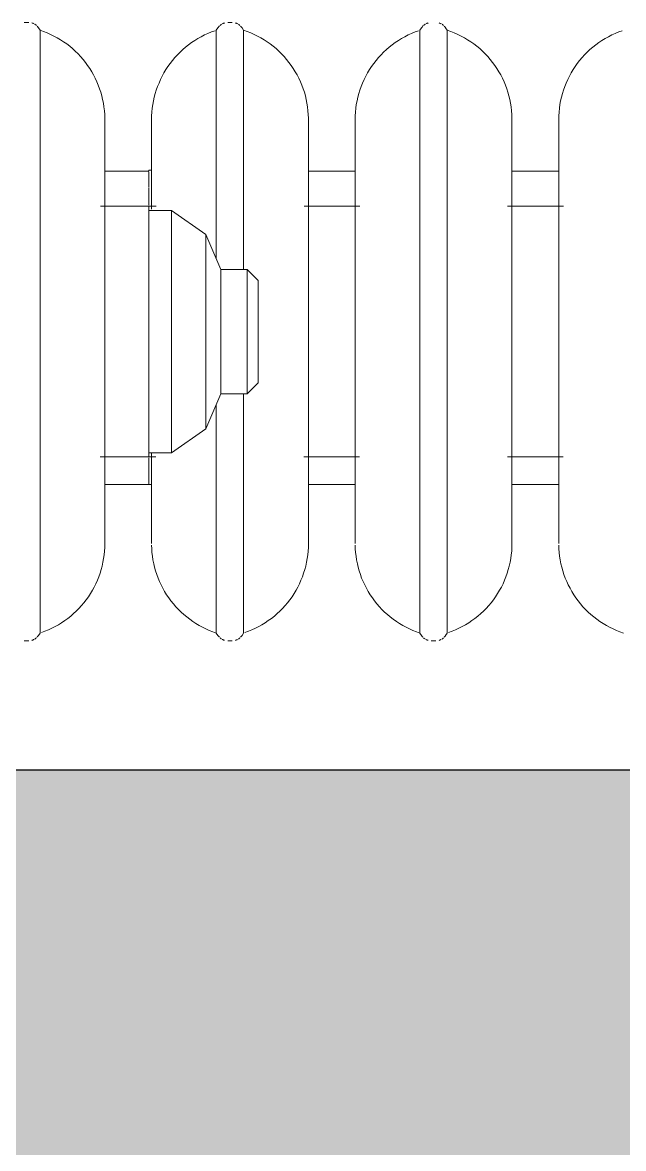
# Model space of a CAD drawing. Header units: inches. Extents: x -4688 to 1542, y -3558 to 978.
# Drawn here: x 249.11 to 258.7, y 16.8 to 34.77 of the extents above; entities that cross this region are included whole.
import ezdxf

# ---------------------------------------------------------------- set-up
doc = ezdxf.new("R2010")
doc.units = ezdxf.units.IN
doc.header["$MEASUREMENT"] = 0
for name, color, linetype, lineweight in [('A-GENM', 13, 'Continuous', 9), ('A-WALL', 113, 'Continuous', 18), ('A-WALL-PATT', 111, 'Continuous', 18)]:
    doc.layers.add(name, color=color, linetype=linetype, lineweight=lineweight)

# ---------------------------------------------------------------- blocks, each defined once
blk = doc.blocks.new('Cast_Iron_Radiator_8182 - Cast_Iron_Radiator_8182-V90-1st Floor Power _ Signal')
at = {"layer": 'A-GENM'}
for p, q in [((-2.5, 4.933), (-2.537, 4.933)), ((-2.463, 4.933), (-2.5, 4.933)), ((-5.532, 4.809), (-5.557, 4.848)), ((-2.693, 4.848), (-2.718, 4.809)), ((-2.718, 1.163), (-2.718, 4.809)), ((-2.282, 4.809), (-2.307, 4.848)), ((-2.282, 1), (-2.282, 4.809)), ((0.557, 4.848), (0.532, 4.809)), ((0.532, 1), (0.532, 4.809)), ((0.968, 4.809), (0.943, 4.848)), ((0.968, 1), (0.968, 4.809)), ((-0.497, 2.562), (-1.253, 2.562)), ((2.753, 2.562), (1.997, 2.562)), ((-3.678, 2), (-3.798, 2)), ((-0.428, 2), (-1.318, 2)), ((2.822, 2), (1.932, 2)), ((-1.248, -1), (-1.248, 1)), ((-0.502, 1), (-0.502, -1)), ((0.532, -1), (0.532, 1)), ((0.968, -1), (0.968, 1)), ((2.002, -1), (2.002, 1)), ((2.748, 1), (2.748, -1)), ((-2.282, -4.809), (-2.282, -1)), ((0.532, -4.809), (0.532, -1)), ((0.968, -4.809), (0.968, -1)), ((-2.718, -4.809), (-2.718, -1.163)), ((-3.798, -2), (-3.682, -2)), ((-1.322, -2), (-0.432, -2)), ((1.928, -2), (2.818, -2)), ((-1.251, -2.438), (-0.496, -2.438)), ((1.999, -2.438), (2.754, -2.438)), ((-5.557, -4.848), (-5.532, -4.809)), ((-2.718, -4.809), (-2.693, -4.848)), ((-2.307, -4.848), (-2.282, -4.809)), ((0.532, -4.809), (0.557, -4.848)), ((0.943, -4.848), (0.968, -4.809)), ((-2.537, -4.933), (-2.5, -4.933)), ((-2.5, -4.933), (-2.463, -4.933)), ((0.713, -4.933), (0.75, -4.933)), ((0.75, -4.933), (0.787, -4.933))]:
    blk.add_line(p, q, dxfattribs=at)
at = {"layer": 'A-GENM', "flags": 128}
for points in [[(-5.662, 4.925), (-5.655, 4.923), (-5.648, 4.921), (-5.641, 4.918), (-5.634, 4.915), (-5.627, 4.912)], [(-5.614, 4.904), (-5.608, 4.9), (-5.602, 4.896), (-5.596, 4.891), (-5.591, 4.887)], [(-5.58, 4.876), (-5.575, 4.871), (-5.57, 4.865), (-5.565, 4.859), (-5.561, 4.854), (-5.557, 4.848)], [(-2.693, 4.848), (-2.688, 4.854), (-2.684, 4.86), (-2.679, 4.866), (-2.675, 4.872), (-2.669, 4.877)], [(-2.659, 4.887), (-2.653, 4.892), (-2.647, 4.896), (-2.641, 4.901), (-2.635, 4.905)], [(-2.622, 4.912), (-2.615, 4.915), (-2.608, 4.918), (-2.601, 4.921), (-2.594, 4.924), (-2.587, 4.926)], [(-2.412, 4.925), (-2.405, 4.923), (-2.398, 4.921), (-2.391, 4.918), (-2.384, 4.915), (-2.377, 4.912)], [(-2.364, 4.904), (-2.358, 4.9), (-2.352, 4.896), (-2.346, 4.891), (-2.341, 4.887)], [(-2.33, 4.876), (-2.325, 4.871), (-2.32, 4.865), (-2.315, 4.859), (-2.311, 4.854), (-2.307, 4.848)], [(0.557, 4.848), (0.562, 4.854), (0.566, 4.86), (0.571, 4.866), (0.575, 4.872), (0.581, 4.877)], [(0.591, 4.887), (0.597, 4.892), (0.603, 4.896), (0.609, 4.901), (0.615, 4.905)], [(0.628, 4.912), (0.635, 4.915), (0.642, 4.918), (0.649, 4.921), (0.656, 4.924), (0.663, 4.926)], [(0.838, 4.925), (0.845, 4.923), (0.852, 4.921), (0.859, 4.918), (0.866, 4.915), (0.873, 4.912)], [(0.886, 4.904), (0.892, 4.9), (0.898, 4.896), (0.904, 4.891), (0.909, 4.887)], [(0.92, 4.876), (0.925, 4.871), (0.93, 4.865), (0.935, 4.859), (0.939, 4.854), (0.943, 4.848)], [(-5.532, 4.809), (-5.475, 4.789), (-5.419, 4.767), (-5.365, 4.743), (-5.311, 4.716), (-5.258, 4.688), (-5.206, 4.657), (-5.156, 4.624), (-5.107, 4.59), (-5.059, 4.553), (-5.013, 4.515), (-4.969, 4.474), (-4.926, 4.432), (-4.885, 4.389), (-4.846, 4.343), (-4.808, 4.296), (-4.773, 4.248), (-4.739, 4.198), (-4.707, 4.147), (-4.678, 4.095), (-4.651, 4.042), (-4.625, 3.987), (-4.602, 3.932), (-4.581, 3.876), (-4.563, 3.819), (-4.547, 3.761), (-4.533, 3.703), (-4.521, 3.644), (-4.512, 3.585), (-4.505, 3.525), (-4.5, 3.465), (-4.498, 3.405), (-4.498, 3.383)], [(-3.752, 3.383), (-3.751, 3.443), (-3.747, 3.503), (-3.741, 3.563), (-3.733, 3.622), (-3.722, 3.681), (-3.709, 3.74), (-3.693, 3.798), (-3.676, 3.855), (-3.656, 3.911), (-3.633, 3.967), (-3.609, 4.022), (-3.582, 4.076), (-3.554, 4.128), (-3.523, 4.18), (-3.49, 4.23), (-3.455, 4.279), (-3.418, 4.326), (-3.38, 4.372), (-3.339, 4.416), (-3.297, 4.459), (-3.253, 4.5), (-3.208, 4.539), (-3.161, 4.576), (-3.112, 4.612), (-3.062, 4.645), (-3.011, 4.677), (-2.959, 4.706), (-2.905, 4.733), (-2.851, 4.758), (-2.795, 4.781), (-2.739, 4.802)], [(-2.282, 4.809), (-2.225, 4.789), (-2.169, 4.767), (-2.115, 4.743), (-2.061, 4.716), (-2.008, 4.688), (-1.956, 4.657), (-1.906, 4.624), (-1.857, 4.59), (-1.809, 4.553), (-1.763, 4.515), (-1.719, 4.474), (-1.676, 4.432), (-1.635, 4.389), (-1.596, 4.343), (-1.558, 4.296), (-1.523, 4.248), (-1.489, 4.198), (-1.457, 4.147), (-1.428, 4.095), (-1.401, 4.042), (-1.375, 3.987), (-1.352, 3.932), (-1.331, 3.876), (-1.313, 3.819), (-1.297, 3.761), (-1.283, 3.703), (-1.271, 3.644), (-1.262, 3.585), (-1.255, 3.525), (-1.25, 3.465), (-1.248, 3.405), (-1.248, 3.383)], [(-0.502, 3.383), (-0.501, 3.443), (-0.497, 3.503), (-0.491, 3.563), (-0.483, 3.622), (-0.472, 3.681), (-0.459, 3.74), (-0.443, 3.798), (-0.426, 3.855), (-0.406, 3.911), (-0.383, 3.967), (-0.359, 4.022), (-0.332, 4.076), (-0.304, 4.128), (-0.273, 4.18), (-0.24, 4.23), (-0.205, 4.279), (-0.168, 4.326), (-0.13, 4.372), (-0.089, 4.416), (-0.047, 4.459), (-0.003, 4.5), (0.042, 4.539), (0.089, 4.576), (0.138, 4.612), (0.188, 4.645), (0.239, 4.677), (0.291, 4.706), (0.345, 4.733), (0.399, 4.758), (0.455, 4.781), (0.511, 4.802)], [(0.968, 4.809), (1.025, 4.789), (1.081, 4.767), (1.135, 4.743), (1.189, 4.716), (1.242, 4.688), (1.294, 4.657), (1.344, 4.624), (1.393, 4.59), (1.441, 4.553), (1.487, 4.515), (1.531, 4.474), (1.574, 4.432), (1.615, 4.389), (1.654, 4.343), (1.692, 4.296), (1.727, 4.248), (1.761, 4.198), (1.793, 4.147), (1.822, 4.095), (1.849, 4.042), (1.875, 3.987), (1.898, 3.932), (1.919, 3.876), (1.937, 3.819), (1.953, 3.761), (1.967, 3.703), (1.979, 3.644), (1.988, 3.585), (1.995, 3.525), (2, 3.465), (2.002, 3.405), (2.002, 3.383)], [(2.748, 3.383), (2.749, 3.443), (2.753, 3.503), (2.759, 3.563), (2.767, 3.622), (2.778, 3.681), (2.791, 3.74), (2.807, 3.798), (2.824, 3.855), (2.844, 3.911), (2.867, 3.967), (2.891, 4.022), (2.918, 4.076), (2.946, 4.128), (2.977, 4.18), (3.01, 4.23), (3.045, 4.279), (3.082, 4.326), (3.12, 4.372), (3.161, 4.416), (3.203, 4.459), (3.247, 4.5), (3.292, 4.539), (3.339, 4.576), (3.388, 4.612), (3.438, 4.645), (3.489, 4.677), (3.541, 4.706), (3.595, 4.733), (3.649, 4.758), (3.705, 4.781), (3.761, 4.802)], [(-4.498, 2.015), (-4.498, 2.1), (-4.498, 2.184), (-4.498, 2.266), (-4.498, 2.346), (-4.498, 2.423), (-4.498, 2.498), (-4.498, 2.571), (-4.498, 2.642), (-4.498, 2.71), (-4.498, 2.775), (-4.498, 2.837), (-4.498, 2.896), (-4.498, 2.952), (-4.498, 3.005), (-4.498, 3.055), (-4.498, 3.102), (-4.498, 3.145), (-4.498, 3.185), (-4.498, 3.221), (-4.498, 3.254), (-4.498, 3.283), (-4.498, 3.309), (-4.498, 3.33), (-4.498, 3.348), (-4.498, 3.363), (-4.498, 3.373), (-4.498, 3.38), (-4.498, 3.383), (-4.498, 3.383)], [(-4.498, 3.383), (-4.498, 3.381), (-4.498, 3.375), (-4.498, 3.366), (-4.498, 3.353), (-4.498, 3.336), (-4.498, 3.315), (-4.498, 3.29), (-4.498, 3.262), (-4.498, 3.23), (-4.498, 3.195), (-4.498, 3.156), (-4.498, 3.114), (-4.498, 3.068), (-4.498, 3.019), (-4.498, 2.967), (-4.498, 2.911), (-4.498, 2.853), (-4.498, 2.792), (-4.498, 2.751)], [(-3.752, 3.383), (-3.752, 3.381), (-3.752, 3.375), (-3.752, 3.366), (-3.752, 3.353), (-3.752, 3.336), (-3.752, 3.315), (-3.752, 3.29), (-3.752, 3.262), (-3.752, 3.23), (-3.752, 3.195), (-3.752, 3.156), (-3.752, 3.114), (-3.752, 3.068), (-3.752, 3.019), (-3.752, 2.967), (-3.752, 2.911), (-3.752, 2.853), (-3.752, 2.792), (-3.752, 2.727), (-3.752, 2.66), (-3.752, 2.591), (-3.752, 2.518), (-3.752, 2.444), (-3.752, 2.367), (-3.752, 2.288), (-3.752, 2.206), (-3.752, 2.123), (-3.752, 2.038), (-3.752, 1.952)], [(-3.752, 2.751), (-3.752, 2.775), (-3.752, 2.837), (-3.752, 2.896), (-3.752, 2.952), (-3.752, 3.005), (-3.752, 3.055), (-3.752, 3.102), (-3.752, 3.145), (-3.752, 3.185), (-3.752, 3.221), (-3.752, 3.254), (-3.752, 3.283), (-3.752, 3.309), (-3.752, 3.33), (-3.752, 3.348), (-3.752, 3.363), (-3.752, 3.373), (-3.752, 3.38), (-3.752, 3.383), (-3.752, 3.383)], [(-1.248, 1), (-1.248, 1.095), (-1.248, 1.19), (-1.248, 1.285), (-1.248, 1.38), (-1.248, 1.473), (-1.248, 1.566), (-1.248, 1.659), (-1.248, 1.75), (-1.248, 1.839), (-1.248, 1.928), (-1.248, 2.015), (-1.248, 2.1), (-1.248, 2.184), (-1.248, 2.266), (-1.248, 2.346), (-1.248, 2.423), (-1.248, 2.498), (-1.248, 2.571), (-1.248, 2.642), (-1.248, 2.71), (-1.248, 2.775), (-1.248, 2.837), (-1.248, 2.896), (-1.248, 2.952), (-1.248, 3.005), (-1.248, 3.055), (-1.248, 3.102), (-1.248, 3.145), (-1.248, 3.185), (-1.248, 3.221), (-1.248, 3.254), (-1.248, 3.283), (-1.248, 3.309), (-1.248, 3.33), (-1.248, 3.348), (-1.248, 3.363), (-1.248, 3.373), (-1.248, 3.38), (-1.248, 3.383), (-1.248, 3.383)], [(-1.248, 3.383), (-1.248, 3.381), (-1.248, 3.375), (-1.248, 3.366), (-1.248, 3.353), (-1.248, 3.336), (-1.248, 3.315), (-1.248, 3.29), (-1.248, 3.262), (-1.248, 3.23), (-1.248, 3.195), (-1.248, 3.156), (-1.248, 3.114), (-1.248, 3.068), (-1.248, 3.019), (-1.248, 2.967), (-1.248, 2.911), (-1.248, 2.853), (-1.248, 2.792), (-1.248, 2.751)], [(-0.502, 3.383), (-0.502, 3.381), (-0.502, 3.375), (-0.502, 3.366), (-0.502, 3.353), (-0.502, 3.336), (-0.502, 3.315), (-0.502, 3.29), (-0.502, 3.262), (-0.502, 3.23), (-0.502, 3.195), (-0.502, 3.156), (-0.502, 3.114), (-0.502, 3.068), (-0.502, 3.019), (-0.502, 2.967), (-0.502, 2.911), (-0.502, 2.853), (-0.502, 2.792), (-0.502, 2.727), (-0.502, 2.66), (-0.502, 2.591), (-0.502, 2.518), (-0.502, 2.444), (-0.502, 2.367), (-0.502, 2.288), (-0.502, 2.206), (-0.502, 2.123), (-0.502, 2.038), (-0.502, 1.952), (-0.502, 1.864), (-0.502, 1.774), (-0.502, 1.683), (-0.502, 1.591), (-0.502, 1.499), (-0.502, 1.405), (-0.502, 1.311), (-0.502, 1.216), (-0.502, 1.121), (-0.502, 1.026), (-0.502, 1)], [(-0.502, 2.751), (-0.502, 2.775), (-0.502, 2.837), (-0.502, 2.896), (-0.502, 2.952), (-0.502, 3.005), (-0.502, 3.055), (-0.502, 3.102), (-0.502, 3.145), (-0.502, 3.185), (-0.502, 3.221), (-0.502, 3.254), (-0.502, 3.283), (-0.502, 3.309), (-0.502, 3.33), (-0.502, 3.348), (-0.502, 3.363), (-0.502, 3.373), (-0.502, 3.38), (-0.502, 3.383), (-0.502, 3.383)], [(2.002, 1), (2.002, 1.095), (2.002, 1.19), (2.002, 1.285), (2.002, 1.38), (2.002, 1.473), (2.002, 1.566), (2.002, 1.659), (2.002, 1.75), (2.002, 1.839), (2.002, 1.928), (2.002, 2.015), (2.002, 2.1), (2.002, 2.184), (2.002, 2.266), (2.002, 2.346), (2.002, 2.423), (2.002, 2.498), (2.002, 2.571), (2.002, 2.642), (2.002, 2.71), (2.002, 2.775), (2.002, 2.837), (2.002, 2.896), (2.002, 2.952), (2.002, 3.005), (2.002, 3.055), (2.002, 3.102), (2.002, 3.145), (2.002, 3.185), (2.002, 3.221), (2.002, 3.254), (2.002, 3.283), (2.002, 3.309), (2.002, 3.33), (2.002, 3.348), (2.002, 3.363), (2.002, 3.373), (2.002, 3.38), (2.002, 3.383), (2.002, 3.383)], [(2.002, 3.383), (2.002, 3.381), (2.002, 3.375), (2.002, 3.366), (2.002, 3.353), (2.002, 3.336), (2.002, 3.315), (2.002, 3.29), (2.002, 3.262), (2.002, 3.23), (2.002, 3.195), (2.002, 3.156), (2.002, 3.114), (2.002, 3.068), (2.002, 3.019), (2.002, 2.967), (2.002, 2.911), (2.002, 2.853), (2.002, 2.792), (2.002, 2.751)], [(2.748, 3.383), (2.748, 3.381), (2.748, 3.375), (2.748, 3.366), (2.748, 3.353), (2.748, 3.336), (2.748, 3.315), (2.748, 3.29), (2.748, 3.262), (2.748, 3.23), (2.748, 3.195), (2.748, 3.156), (2.748, 3.114), (2.748, 3.068), (2.748, 3.019), (2.748, 2.967), (2.748, 2.911), (2.748, 2.853), (2.748, 2.792), (2.748, 2.727), (2.748, 2.66), (2.748, 2.591), (2.748, 2.518), (2.748, 2.444), (2.748, 2.367), (2.748, 2.288), (2.748, 2.206), (2.748, 2.123), (2.748, 2.038), (2.748, 1.952), (2.748, 1.864), (2.748, 1.774), (2.748, 1.683), (2.748, 1.591), (2.748, 1.499), (2.748, 1.405), (2.748, 1.311), (2.748, 1.216), (2.748, 1.121), (2.748, 1.026), (2.748, 1)], [(2.748, 2.751), (2.748, 2.775), (2.748, 2.837), (2.748, 2.896), (2.748, 2.952), (2.748, 3.005), (2.748, 3.055), (2.748, 3.102), (2.748, 3.145), (2.748, 3.185), (2.748, 3.221), (2.748, 3.254), (2.748, 3.283), (2.748, 3.309), (2.748, 3.33), (2.748, 3.348), (2.748, 3.363), (2.748, 3.373), (2.748, 3.38), (2.748, 3.383), (2.748, 3.383)], [(-1.248, -3.383), (-1.248, -3.381), (-1.248, -3.375), (-1.248, -3.366), (-1.248, -3.353), (-1.248, -3.336), (-1.248, -3.315), (-1.248, -3.29), (-1.248, -3.262), (-1.248, -3.23), (-1.248, -3.195), (-1.248, -3.156), (-1.248, -3.114), (-1.248, -3.068), (-1.248, -3.019), (-1.248, -2.967), (-1.248, -2.911), (-1.248, -2.853), (-1.248, -2.792), (-1.248, -2.727), (-1.248, -2.66), (-1.248, -2.591), (-1.248, -2.518), (-1.248, -2.444), (-1.248, -2.367), (-1.248, -2.288), (-1.248, -2.206), (-1.248, -2.123), (-1.248, -2.038), (-1.248, -1.952), (-1.248, -1.864), (-1.248, -1.774), (-1.248, -1.683), (-1.248, -1.591), (-1.248, -1.499), (-1.248, -1.405), (-1.248, -1.311), (-1.248, -1.216), (-1.248, -1.121), (-1.248, -1.026), (-1.248, -1)], [(-0.502, -1), (-0.502, -1.095), (-0.502, -1.19), (-0.502, -1.285), (-0.502, -1.38), (-0.502, -1.473), (-0.502, -1.566), (-0.502, -1.659), (-0.502, -1.75), (-0.502, -1.839), (-0.502, -1.928), (-0.502, -2.015), (-0.502, -2.1), (-0.502, -2.184), (-0.502, -2.266), (-0.502, -2.346), (-0.502, -2.423), (-0.502, -2.498), (-0.502, -2.571), (-0.502, -2.642), (-0.502, -2.71), (-0.502, -2.775), (-0.502, -2.837), (-0.502, -2.896), (-0.502, -2.952), (-0.502, -3.005), (-0.502, -3.055), (-0.502, -3.102), (-0.502, -3.145), (-0.502, -3.185), (-0.502, -3.221), (-0.502, -3.254), (-0.502, -3.283), (-0.502, -3.309), (-0.502, -3.33), (-0.502, -3.348), (-0.502, -3.363), (-0.502, -3.373), (-0.502, -3.38), (-0.502, -3.383), (-0.502, -3.383)], [(2.002, -3.383), (2.002, -3.381), (2.002, -3.375), (2.002, -3.366), (2.002, -3.353), (2.002, -3.336), (2.002, -3.315), (2.002, -3.29), (2.002, -3.262), (2.002, -3.23), (2.002, -3.195), (2.002, -3.156), (2.002, -3.114), (2.002, -3.068), (2.002, -3.019), (2.002, -2.967), (2.002, -2.911), (2.002, -2.853), (2.002, -2.792), (2.002, -2.727), (2.002, -2.66), (2.002, -2.591), (2.002, -2.518), (2.002, -2.444), (2.002, -2.367), (2.002, -2.288), (2.002, -2.206), (2.002, -2.123), (2.002, -2.038), (2.002, -1.952), (2.002, -1.864), (2.002, -1.774), (2.002, -1.683), (2.002, -1.591), (2.002, -1.499), (2.002, -1.405), (2.002, -1.311), (2.002, -1.216), (2.002, -1.121), (2.002, -1.026), (2.002, -1)], [(2.748, -1), (2.748, -1.095), (2.748, -1.19), (2.748, -1.285), (2.748, -1.38), (2.748, -1.473), (2.748, -1.566), (2.748, -1.659), (2.748, -1.75), (2.748, -1.839), (2.748, -1.928), (2.748, -2.015), (2.748, -2.1), (2.748, -2.184), (2.748, -2.266), (2.748, -2.346), (2.748, -2.423), (2.748, -2.498), (2.748, -2.571), (2.748, -2.642), (2.748, -2.71), (2.748, -2.775), (2.748, -2.837), (2.748, -2.896), (2.748, -2.952), (2.748, -3.005), (2.748, -3.055), (2.748, -3.102), (2.748, -3.145), (2.748, -3.185), (2.748, -3.221), (2.748, -3.254), (2.748, -3.283), (2.748, -3.309), (2.748, -3.33), (2.748, -3.348), (2.748, -3.363), (2.748, -3.373), (2.748, -3.38), (2.748, -3.383), (2.748, -3.383)], [(-3.752, -1.935), (-3.752, -2.015), (-3.752, -2.1), (-3.752, -2.184), (-3.752, -2.266), (-3.752, -2.346), (-3.752, -2.423), (-3.752, -2.498), (-3.752, -2.571), (-3.752, -2.642), (-3.752, -2.71), (-3.752, -2.775), (-3.752, -2.837), (-3.752, -2.896), (-3.752, -2.952), (-3.752, -3.005), (-3.752, -3.055), (-3.752, -3.102), (-3.752, -3.145), (-3.752, -3.185), (-3.752, -3.221), (-3.752, -3.254), (-3.752, -3.283), (-3.752, -3.309), (-3.752, -3.33), (-3.752, -3.348), (-3.752, -3.363), (-3.752, -3.373), (-3.752, -3.38), (-3.752, -3.383), (-3.752, -3.383)], [(-4.498, -3.383), (-4.498, -3.381), (-4.498, -3.375), (-4.498, -3.366), (-4.498, -3.353), (-4.498, -3.336), (-4.498, -3.315), (-4.498, -3.29), (-4.498, -3.262), (-4.498, -3.23), (-4.498, -3.195), (-4.498, -3.156), (-4.498, -3.114), (-4.498, -3.068), (-4.498, -3.019), (-4.498, -2.967), (-4.498, -2.911), (-4.498, -2.853), (-4.498, -2.792), (-4.498, -2.727), (-4.498, -2.66), (-4.498, -2.591), (-4.498, -2.518), (-4.498, -2.444), (-4.498, -2.367), (-4.498, -2.288), (-4.498, -2.206), (-4.498, -2.123), (-4.498, -2.038), (-4.498, -2)], [(-4.498, -2.751), (-4.498, -2.775), (-4.498, -2.837), (-4.498, -2.896), (-4.498, -2.952), (-4.498, -3.005), (-4.498, -3.055), (-4.498, -3.102), (-4.498, -3.145), (-4.498, -3.185), (-4.498, -3.221), (-4.498, -3.254), (-4.498, -3.283), (-4.498, -3.309), (-4.498, -3.33), (-4.498, -3.348), (-4.498, -3.363), (-4.498, -3.373), (-4.498, -3.38), (-4.498, -3.383), (-4.498, -3.383)], [(-3.752, -3.383), (-3.752, -3.381), (-3.752, -3.375), (-3.752, -3.366), (-3.752, -3.353), (-3.752, -3.336), (-3.752, -3.315), (-3.752, -3.29), (-3.752, -3.262), (-3.752, -3.23), (-3.752, -3.195), (-3.752, -3.156), (-3.752, -3.114), (-3.752, -3.068), (-3.752, -3.019), (-3.752, -2.967), (-3.752, -2.911), (-3.752, -2.853), (-3.752, -2.792), (-3.752, -2.751)], [(-1.248, -2.751), (-1.248, -2.775), (-1.248, -2.837), (-1.248, -2.896), (-1.248, -2.952), (-1.248, -3.005), (-1.248, -3.055), (-1.248, -3.102), (-1.248, -3.145), (-1.248, -3.185), (-1.248, -3.221), (-1.248, -3.254), (-1.248, -3.283), (-1.248, -3.309), (-1.248, -3.33), (-1.248, -3.348), (-1.248, -3.363), (-1.248, -3.373), (-1.248, -3.38), (-1.248, -3.383), (-1.248, -3.383)], [(-0.502, -3.383), (-0.502, -3.381), (-0.502, -3.375), (-0.502, -3.366), (-0.502, -3.353), (-0.502, -3.336), (-0.502, -3.315), (-0.502, -3.29), (-0.502, -3.262), (-0.502, -3.23), (-0.502, -3.195), (-0.502, -3.156), (-0.502, -3.114), (-0.502, -3.068), (-0.502, -3.019), (-0.502, -2.967), (-0.502, -2.911), (-0.502, -2.853), (-0.502, -2.792), (-0.502, -2.751)], [(2.002, -2.751), (2.002, -2.775), (2.002, -2.837), (2.002, -2.896), (2.002, -2.952), (2.002, -3.005), (2.002, -3.055), (2.002, -3.102), (2.002, -3.145), (2.002, -3.185), (2.002, -3.221), (2.002, -3.254), (2.002, -3.283), (2.002, -3.309), (2.002, -3.33), (2.002, -3.348), (2.002, -3.363), (2.002, -3.373), (2.002, -3.38), (2.002, -3.383), (2.002, -3.383)], [(2.748, -3.383), (2.748, -3.381), (2.748, -3.375), (2.748, -3.366), (2.748, -3.353), (2.748, -3.336), (2.748, -3.315), (2.748, -3.29), (2.748, -3.262), (2.748, -3.23), (2.748, -3.195), (2.748, -3.156), (2.748, -3.114), (2.748, -3.068), (2.748, -3.019), (2.748, -2.967), (2.748, -2.911), (2.748, -2.853), (2.748, -2.792), (2.748, -2.751)], [(-4.498, -3.383), (-4.499, -3.443), (-4.503, -3.503), (-4.509, -3.563), (-4.517, -3.622), (-4.528, -3.681), (-4.541, -3.74), (-4.557, -3.798), (-4.574, -3.855), (-4.594, -3.911), (-4.617, -3.967), (-4.641, -4.022), (-4.668, -4.076), (-4.696, -4.128), (-4.727, -4.18), (-4.76, -4.23), (-4.795, -4.279), (-4.832, -4.326), (-4.87, -4.372), (-4.911, -4.416), (-4.953, -4.459), (-4.997, -4.5), (-5.042, -4.539), (-5.089, -4.576), (-5.138, -4.612), (-5.188, -4.645), (-5.239, -4.677), (-5.291, -4.706), (-5.345, -4.733), (-5.399, -4.758), (-5.455, -4.781), (-5.511, -4.802)], [(-2.718, -4.809), (-2.775, -4.789), (-2.831, -4.767), (-2.885, -4.743), (-2.939, -4.716), (-2.992, -4.688), (-3.044, -4.657), (-3.094, -4.624), (-3.143, -4.59), (-3.191, -4.553), (-3.237, -4.515), (-3.281, -4.474), (-3.324, -4.432), (-3.365, -4.389), (-3.404, -4.343), (-3.442, -4.296), (-3.477, -4.248), (-3.511, -4.198), (-3.543, -4.147), (-3.572, -4.095), (-3.599, -4.042), (-3.625, -3.987), (-3.648, -3.932), (-3.669, -3.876), (-3.687, -3.819), (-3.703, -3.761), (-3.717, -3.703), (-3.729, -3.644), (-3.738, -3.585), (-3.745, -3.525), (-3.75, -3.465), (-3.752, -3.405)], [(-1.248, -3.383), (-1.249, -3.443), (-1.253, -3.503), (-1.259, -3.563), (-1.267, -3.622), (-1.278, -3.681), (-1.291, -3.74), (-1.307, -3.798), (-1.324, -3.855), (-1.344, -3.911), (-1.367, -3.967), (-1.391, -4.022), (-1.418, -4.076), (-1.446, -4.128), (-1.477, -4.18), (-1.51, -4.23), (-1.545, -4.279), (-1.582, -4.326), (-1.62, -4.372), (-1.661, -4.416), (-1.703, -4.459), (-1.747, -4.5), (-1.792, -4.539), (-1.839, -4.576), (-1.888, -4.612), (-1.938, -4.645), (-1.989, -4.677), (-2.041, -4.706), (-2.095, -4.733), (-2.149, -4.758), (-2.205, -4.781), (-2.261, -4.802)], [(0.532, -4.809), (0.475, -4.789), (0.419, -4.767), (0.365, -4.743), (0.311, -4.716), (0.258, -4.688), (0.206, -4.657), (0.156, -4.624), (0.107, -4.59), (0.059, -4.553), (0.013, -4.515), (-0.031, -4.474), (-0.074, -4.432), (-0.115, -4.389), (-0.154, -4.343), (-0.192, -4.296), (-0.227, -4.248), (-0.261, -4.198), (-0.293, -4.147), (-0.322, -4.095), (-0.349, -4.042), (-0.375, -3.987), (-0.398, -3.932), (-0.419, -3.876), (-0.437, -3.819), (-0.453, -3.761), (-0.467, -3.703), (-0.479, -3.644), (-0.488, -3.585), (-0.495, -3.525), (-0.5, -3.465), (-0.502, -3.405)], [(2.002, -3.383), (2.001, -3.443), (1.997, -3.503), (1.991, -3.563), (1.983, -3.622), (1.972, -3.681), (1.959, -3.74), (1.943, -3.798), (1.926, -3.855), (1.906, -3.911), (1.883, -3.967), (1.859, -4.022), (1.832, -4.076), (1.804, -4.128), (1.773, -4.18), (1.74, -4.23), (1.705, -4.279), (1.668, -4.326), (1.63, -4.372), (1.589, -4.416), (1.547, -4.459), (1.503, -4.5), (1.458, -4.539), (1.411, -4.576), (1.362, -4.612), (1.312, -4.645), (1.261, -4.677), (1.209, -4.706), (1.155, -4.733), (1.101, -4.758), (1.045, -4.781), (0.989, -4.802)], [(3.782, -4.809), (3.725, -4.789), (3.669, -4.767), (3.615, -4.743), (3.561, -4.716), (3.508, -4.688), (3.456, -4.657), (3.406, -4.624), (3.357, -4.59), (3.309, -4.553), (3.263, -4.515), (3.219, -4.474), (3.176, -4.432), (3.135, -4.389), (3.096, -4.343), (3.058, -4.296), (3.023, -4.248), (2.989, -4.198), (2.957, -4.147), (2.928, -4.095), (2.901, -4.042), (2.875, -3.987), (2.852, -3.932), (2.831, -3.876), (2.813, -3.819), (2.797, -3.761), (2.783, -3.703), (2.771, -3.644), (2.762, -3.585), (2.755, -3.525), (2.75, -3.465), (2.748, -3.405)], [(-5.557, -4.848), (-5.562, -4.854), (-5.566, -4.86), (-5.571, -4.866), (-5.575, -4.872), (-5.581, -4.877)], [(-2.67, -4.876), (-2.675, -4.871), (-2.68, -4.865), (-2.685, -4.859), (-2.689, -4.854), (-2.693, -4.848)], [(-2.307, -4.848), (-2.312, -4.854), (-2.316, -4.86), (-2.321, -4.866), (-2.325, -4.872), (-2.331, -4.877)], [(0.58, -4.876), (0.575, -4.871), (0.57, -4.865), (0.565, -4.859), (0.561, -4.854), (0.557, -4.848)], [(0.943, -4.848), (0.938, -4.854), (0.934, -4.86), (0.929, -4.866), (0.925, -4.872), (0.919, -4.877)], [(-5.628, -4.912), (-5.635, -4.915), (-5.642, -4.918), (-5.649, -4.921), (-5.656, -4.924), (-5.663, -4.926)], [(-5.591, -4.887), (-5.597, -4.892), (-5.603, -4.896), (-5.609, -4.901), (-5.615, -4.905)], [(-2.636, -4.904), (-2.642, -4.9), (-2.648, -4.896), (-2.654, -4.891), (-2.659, -4.887)], [(-2.588, -4.925), (-2.595, -4.923), (-2.602, -4.921), (-2.609, -4.918), (-2.616, -4.915), (-2.623, -4.912)], [(-2.378, -4.912), (-2.385, -4.915), (-2.392, -4.918), (-2.399, -4.921), (-2.406, -4.924), (-2.413, -4.926)], [(-2.341, -4.887), (-2.347, -4.892), (-2.353, -4.896), (-2.359, -4.901), (-2.365, -4.905)], [(0.614, -4.904), (0.608, -4.9), (0.602, -4.896), (0.596, -4.891), (0.591, -4.887)], [(0.662, -4.925), (0.655, -4.923), (0.648, -4.921), (0.641, -4.918), (0.634, -4.915), (0.627, -4.912)], [(0.872, -4.912), (0.865, -4.915), (0.858, -4.918), (0.851, -4.921), (0.844, -4.924), (0.837, -4.926)], [(0.909, -4.887), (0.903, -4.892), (0.897, -4.896), (0.891, -4.901), (0.885, -4.905)]]:
    blk.add_lwpolyline(points, dxfattribs=at)
blk = doc.blocks.new('Cast_Iron_Radiator_8182 - Cast_Iron_Radiator_8182-V91-1st Floor Power _ Signal')
at = {"layer": 'A-GENM'}
for p, q in [((13.75, 4.933), (13.713, 4.933)), ((13.787, 4.933), (13.75, 4.933)), ((13.968, 4.809), (13.943, 4.848)), ((13.968, 1), (13.968, 4.809)), ((15.702, 2.562), (14.997, 2.562)), ((15.754, 2.575), (15.702, 2.575)), ((15.702, 2.575), (15.702, 2.565)), ((15.702, 2.551), (15.702, 2.435)), ((15.702, 2.45), (15.702, 2.301)), ((15.702, 2.287), (15.702, 2.017)), ((15.702, 2), (14.932, 2)), ((15.702, 2), (15.702, -2)), ((16.067, 1.935), (15.702, 1.935)), ((16.617, 1.55), (16.067, 1.935)), ((16.067, 1.935), (16.067, -1.935)), ((16.853, 0.993), (16.617, 1.55)), ((16.617, 1.55), (16.617, -1.55)), ((13.968, -1), (13.968, 1)), ((15.002, -1), (15.002, 1)), ((17.275, 0.993), (16.853, 0.993)), ((16.853, 0.993), (16.853, -0.993)), ((17.452, 0.816), (17.275, 0.993)), ((17.275, 0.993), (17.275, -0.993)), ((17.452, 0.816), (17.452, -0.816)), ((17.275, -0.993), (17.452, -0.816)), ((13.968, -4.809), (13.968, -1)), ((16.617, -1.55), (16.853, -0.993)), ((16.853, -0.993), (17.275, -0.993)), ((16.067, -1.935), (16.617, -1.55)), ((15.702, -1.935), (16.067, -1.935)), ((14.928, -2), (15.702, -2)), ((15.702, -2.013), (15.702, -2.188)), ((15.702, -2.192), (15.702, -2.296)), ((15.702, -2.291), (15.702, -2.438)), ((14.999, -2.438), (15.702, -2.438)), ((15.702, -2.438), (15.754, -2.438)), ((13.943, -4.848), (13.968, -4.809)), ((13.713, -4.933), (13.75, -4.933)), ((13.75, -4.933), (13.787, -4.933))]:
    blk.add_line(p, q, dxfattribs=at)
at = {"layer": 'A-GENM', "flags": 128}
for points in [[(13.838, 4.925), (13.845, 4.923), (13.852, 4.921), (13.859, 4.918), (13.866, 4.915), (13.873, 4.912)], [(13.886, 4.904), (13.892, 4.9), (13.898, 4.896), (13.904, 4.891), (13.909, 4.887)], [(13.92, 4.876), (13.925, 4.871), (13.93, 4.865), (13.935, 4.859), (13.939, 4.854), (13.943, 4.848)], [(13.968, 4.809), (14.025, 4.789), (14.081, 4.767), (14.135, 4.743), (14.189, 4.716), (14.242, 4.688), (14.294, 4.657), (14.344, 4.624), (14.393, 4.59), (14.441, 4.553), (14.487, 4.515), (14.531, 4.474), (14.574, 4.432), (14.615, 4.389), (14.654, 4.343), (14.692, 4.296), (14.727, 4.248), (14.761, 4.198), (14.793, 4.147), (14.822, 4.095), (14.849, 4.042), (14.875, 3.987), (14.898, 3.932), (14.919, 3.876), (14.937, 3.819), (14.953, 3.761), (14.967, 3.703), (14.979, 3.644), (14.988, 3.585), (14.995, 3.525), (15, 3.465), (15.002, 3.405), (15.002, 3.383)], [(15.002, 1), (15.002, 1.095), (15.002, 1.19), (15.002, 1.285), (15.002, 1.38), (15.002, 1.473), (15.002, 1.566), (15.002, 1.659), (15.002, 1.75), (15.002, 1.839), (15.002, 1.928), (15.002, 2.015), (15.002, 2.1), (15.002, 2.184), (15.002, 2.266), (15.002, 2.346), (15.002, 2.423), (15.002, 2.498), (15.002, 2.571), (15.002, 2.642), (15.002, 2.71), (15.002, 2.775), (15.002, 2.837), (15.002, 2.896), (15.002, 2.952), (15.002, 3.005), (15.002, 3.055), (15.002, 3.102), (15.002, 3.145), (15.002, 3.185), (15.002, 3.221), (15.002, 3.254), (15.002, 3.283), (15.002, 3.309), (15.002, 3.33), (15.002, 3.348), (15.002, 3.363), (15.002, 3.373), (15.002, 3.38), (15.002, 3.383), (15.002, 3.383)], [(15.002, 3.383), (15.002, 3.381), (15.002, 3.375), (15.002, 3.366), (15.002, 3.353), (15.002, 3.336), (15.002, 3.315), (15.002, 3.29), (15.002, 3.262), (15.002, 3.23), (15.002, 3.195), (15.002, 3.156), (15.002, 3.114), (15.002, 3.068), (15.002, 3.019), (15.002, 2.967), (15.002, 2.911), (15.002, 2.853), (15.002, 2.792), (15.002, 2.727), (15.002, 2.66), (15.002, 2.591), (15.002, 2.562)], [(15.002, -3.383), (15.002, -3.381), (15.002, -3.375), (15.002, -3.366), (15.002, -3.353), (15.002, -3.336), (15.002, -3.315), (15.002, -3.29), (15.002, -3.262), (15.002, -3.23), (15.002, -3.195), (15.002, -3.156), (15.002, -3.114), (15.002, -3.068), (15.002, -3.019), (15.002, -2.967), (15.002, -2.911), (15.002, -2.853), (15.002, -2.792), (15.002, -2.727), (15.002, -2.66), (15.002, -2.591), (15.002, -2.518), (15.002, -2.444), (15.002, -2.367), (15.002, -2.288), (15.002, -2.206), (15.002, -2.123), (15.002, -2.038), (15.002, -1.952), (15.002, -1.864), (15.002, -1.774), (15.002, -1.683), (15.002, -1.591), (15.002, -1.499), (15.002, -1.405), (15.002, -1.311), (15.002, -1.216), (15.002, -1.121), (15.002, -1.026), (15.002, -1)], [(15.002, -2.447), (15.002, -2.498), (15.002, -2.571), (15.002, -2.642), (15.002, -2.71), (15.002, -2.775), (15.002, -2.837), (15.002, -2.896), (15.002, -2.952), (15.002, -3.005), (15.002, -3.055), (15.002, -3.102), (15.002, -3.145), (15.002, -3.185), (15.002, -3.221), (15.002, -3.254), (15.002, -3.283), (15.002, -3.309), (15.002, -3.33), (15.002, -3.348), (15.002, -3.363), (15.002, -3.373), (15.002, -3.38), (15.002, -3.383), (15.002, -3.383)], [(15.002, -3.383), (15.001, -3.443), (14.997, -3.503), (14.991, -3.563), (14.983, -3.622), (14.972, -3.681), (14.959, -3.74), (14.943, -3.798), (14.926, -3.855), (14.906, -3.911), (14.883, -3.967), (14.859, -4.022), (14.832, -4.076), (14.804, -4.128), (14.773, -4.18), (14.74, -4.23), (14.705, -4.279), (14.668, -4.326), (14.63, -4.372), (14.589, -4.416), (14.547, -4.459), (14.503, -4.5), (14.458, -4.539), (14.411, -4.576), (14.362, -4.612), (14.312, -4.645), (14.261, -4.677), (14.209, -4.706), (14.155, -4.733), (14.101, -4.758), (14.045, -4.781), (13.989, -4.802)], [(13.943, -4.848), (13.938, -4.854), (13.934, -4.86), (13.929, -4.866), (13.925, -4.872), (13.919, -4.877)], [(13.872, -4.912), (13.865, -4.915), (13.858, -4.918), (13.851, -4.921), (13.844, -4.924), (13.837, -4.926)], [(13.909, -4.887), (13.903, -4.892), (13.897, -4.896), (13.891, -4.901), (13.885, -4.905)]]:
    blk.add_lwpolyline(points, dxfattribs=at)

msp = doc.modelspace()

# ---------------------------------------------------------------- hatches: boundary and pattern name
at = {"layer": 'A-WALL-PATT', "lineweight": 9}
msp.add_hatch(color=7, dxfattribs=at).paths.add_polyline_path([(440.076, -1.167), (464.276, -1.167), (464.276, 22.833), (18.215, 22.833), (18.215, -1.167), (420.776, -1.167), (420.776, -0.266), (440.076, -0.266)], flags=0)

# ---------------------------------------------------------------- linework, layer by layer
at = {"layer": 'A-WALL', "color": 8, "lineweight": 30}
msp.add_line((464.276, 22.833), (18.215, 22.833), dxfattribs=at)

# ---------------------------------------------------------------- block references
at = {"layer": 'A-GENM'}
for name, p in [('Cast_Iron_Radiator_8182 - Cast_Iron_Radiator_8182-V91-1st Floor Power _ Signal', (235.423, 29.833)), ('Cast_Iron_Radiator_8182 - Cast_Iron_Radiator_8182-V90-1st Floor Power _ Signal', (254.923, 29.833))]:
    msp.add_blockref(name, p, dxfattribs=at)

doc.saveas('drawing.dxf')
